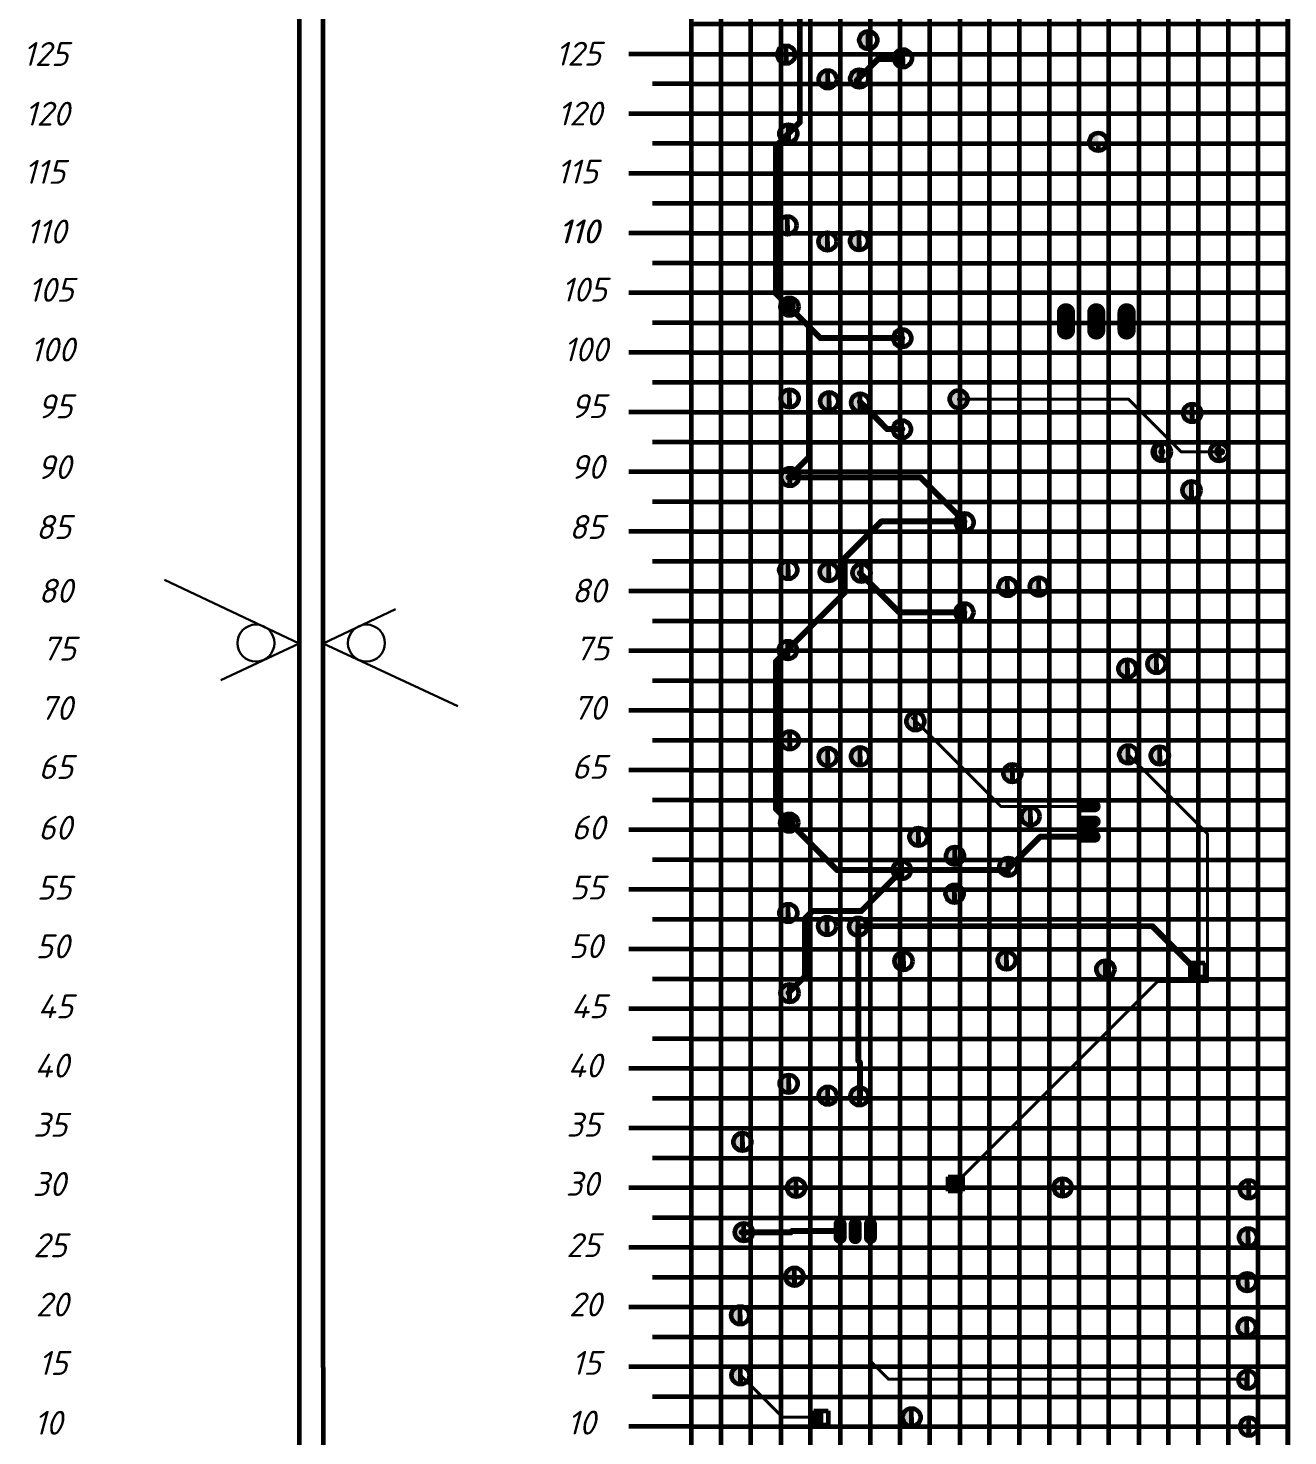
# Model space of a CAD drawing. Header units: millimetres. Extents: x 0 to 9139, y -367 to 2333.
# Drawn here: x 6774.8 to 6985.9, y 1217.4 to 1453.3 of the extents above; entities that cross this region are included whole.
import ezdxf

# ---------------------------------------------------------------- set-up
doc = ezdxf.new("R2010")
doc.units = ezdxf.units.MM
doc.header["$LTSCALE"] = 0.5
doc.layers.get('0').update_dxf_attribs({"lineweight": 60})
doc.layers.add('BottomLayer', color=5, linetype='Continuous')
doc.layers.add('PDF _Текст', color=7, linetype='Continuous')
doc.layers.add('Слой1', color=7, linetype='Continuous', lineweight=60)
doc.layers.add('Толстые', color=7, linetype='Continuous', lineweight=30)
doc.styles.add('PDF ISOCPEUR Italic', font='isocpeui.ttf')

# ---------------------------------------------------------------- blocks, each defined once
blk = doc.blocks.new('*U91')
blk.add_line((0, 1.97), (0, -1.97))
blk = doc.blocks.new('*U92')
at = {"color": 0, "linetype": 'ByBlock', "lineweight": -2, "transparency": 16777216}
for p in [(0, 0), (10, 0), (20, 0), (30, 0), (40, 0), (50, 0), (60, 0), (70, 0), (80, 0), (90, 0), (100, 0), (110, 0), (120, 0), (130, 0), (140, 0), (150, 0), (160, 0), (170, 0), (180, 0), (190, 0), (200, 0), (210, 0), (220, 0), (230, 0), (240, 0), (250, 0)]:
    blk.add_blockref('*U91', p, dxfattribs=at)
blk = doc.blocks.new('*U93')
blk.add_line((3.25, 0), (-3.25, 0))
blk = doc.blocks.new('*U94')
at = {"color": 0, "linetype": 'ByBlock', "lineweight": -2, "transparency": 16777216}
for p in [(0, 0), (0, -5), (0, -10), (0, -15), (0, -20), (0, -25), (0, -30), (0, -35), (0, -40), (0, -45), (0, -50), (0, -55), (0, -60), (0, -65), (0, -70), (0, -75), (0, -80), (0, -85), (0, -90), (0, -95), (0, -100), (0, -105), (0, -110), (0, -115), (0, -120), (0, -125), (0, -130), (0, -135), (0, -140), (0, -145), (0, -150), (0, -155), (0, -160), (0, -165), (0, -170), (0, -175), (0, -180), (0, -185), (0, -190), (0, -195), (0, -200), (0, -205), (0, -210), (0, -215), (0, -220), (0, -225), (0, -230), (0, -235), (0, -240), (0, -245), (0, -250)]:
    blk.add_blockref('*U93', p, dxfattribs=at)
blk = doc.blocks.new('*U85')
for p, q in [((-50, 5), (50, 5)), ((-50, 0), (50, 0)), ((50, -5), (-50, -5))]:
    blk.add_line(p, q)
blk = doc.blocks.new('*U86')
at = {"color": 0, "linetype": 'ByBlock', "lineweight": -2, "transparency": 16777216}
for p in [(0, 285), (0, 270), (0, 255), (0, 240), (0, 225), (0, 210), (0, 195), (0, 180), (0, 165), (0, 150), (0, 135), (0, 120), (0, 105), (0, 90), (0, 75), (0, 60), (0, 45), (0, 30), (0, 15), (0, 0)]:
    blk.add_blockref('*U85', p, dxfattribs=at)
blk = doc.blocks.new('*U87')
for p, q in [((-5, 152.5), (-5, 147.5)), ((0, -152.5), (0, 152.5)), ((5, -152.5), (5, 152.5)), ((-5, 147.5), (-5, -152.5))]:
    blk.add_line(p, q)
blk = doc.blocks.new('*U88')
at = {"color": 0, "linetype": 'ByBlock', "lineweight": -2, "transparency": 16777216}
for p in [(0, 0), (15, 0), (30, 0), (45, 0), (60, 0), (75, 0), (90, 0)]:
    blk.add_blockref('*U87', p, dxfattribs=at)

msp = doc.modelspace()

# ---------------------------------------------------------------- hatches: boundary and pattern name
h = msp.add_hatch(color=256)
h.dxf.hatch_style = 1
h.paths.add_polyline_path([(6915.63, 1452.82, 0.414214), (6914.13, 1451.32, 0.414214), (6915.63, 1449.82), (6915.63, 1451.32)])
h = msp.add_hatch(color=256)
h.dxf.hatch_style = 1
h.paths.add_polyline_path([(6901.89, 1450.39, 0.414214), (6900.39, 1448.89, 0.414214), (6901.89, 1447.39), (6901.89, 1448.89)])
h = msp.add_hatch(color=256)
h.dxf.hatch_style = 1
h.paths.add_polyline_path([(6921.45, 1449.77, 0.414214), (6919.95, 1448.27, 0.414214), (6921.45, 1446.77), (6921.45, 1448.27)])
h = msp.add_hatch(color=256)
h.dxf.hatch_style = 1
h.paths.add_polyline_path([(6908.84, 1446.25, 0.414214), (6907.34, 1444.75, 0.414214), (6908.84, 1443.25), (6908.84, 1444.75)])
h = msp.add_hatch(color=256)
h.dxf.hatch_style = 1
h.paths.add_polyline_path([(6914.12, 1446.38, 0.414214), (6912.62, 1444.88, 0.414214), (6914.12, 1443.38), (6914.12, 1444.88)])
h = msp.add_hatch(color=256)
h.dxf.hatch_style = 1
h.paths.add_polyline_path([(6902.24, 1437.16, 0.414214), (6900.74, 1435.66, 0.414214), (6902.24, 1434.16), (6902.24, 1435.66)])
h = msp.add_hatch(color=256)
h.dxf.hatch_style = 1
h.paths.add_polyline_path([(6954.18, 1435.77, 0.414214), (6952.68, 1434.27, 0.414214), (6954.18, 1432.77), (6954.18, 1434.27)])
h = msp.add_hatch(color=256)
h.dxf.hatch_style = 1
h.paths.add_polyline_path([(6902.09, 1421.77, 0.414214), (6900.59, 1420.27, 0.414214), (6902.09, 1418.77), (6902.09, 1420.27)])
h = msp.add_hatch(color=256)
h.dxf.hatch_style = 1
h.paths.add_polyline_path([(6908.8, 1419.07, 0.414214), (6907.3, 1417.57, 0.414214), (6908.8, 1416.07), (6908.8, 1417.57)])
h = msp.add_hatch(color=256)
h.dxf.hatch_style = 1
h.paths.add_polyline_path([(6914.08, 1419.14, 0.414214), (6912.58, 1417.64, 0.414214), (6914.08, 1416.14), (6914.08, 1417.64)])
h = msp.add_hatch(color=256)
h.dxf.hatch_style = 1
h.paths.add_polyline_path([(6902.42, 1408.15, 0.414214), (6900.92, 1406.65, 0.414214), (6902.42, 1405.15), (6902.42, 1406.65)])
h = msp.add_hatch(color=256)
h.dxf.hatch_style = 1
h.paths.add_polyline_path([(6921.33, 1402.87, 0.414214), (6919.83, 1401.37, 0.414214), (6921.33, 1399.87), (6921.33, 1401.37)])
h = msp.add_hatch(color=256)
h.dxf.hatch_style = 1
h.paths.add_polyline_path([(6902.45, 1392.77, 0.414214), (6900.95, 1391.27, 0.414214), (6902.45, 1389.77), (6902.45, 1391.27)])
h = msp.add_hatch(color=256)
h.dxf.hatch_style = 1
h.paths.add_polyline_path([(6909.09, 1392.3, 0.414214), (6907.59, 1390.8, 0.414214), (6909.09, 1389.3), (6909.09, 1390.8)])
h = msp.add_hatch(color=256)
h.dxf.hatch_style = 1
h.paths.add_polyline_path([(6914.27, 1392.08, 0.414214), (6912.77, 1390.58, 0.414214), (6914.27, 1389.08), (6914.27, 1390.58)])
h = msp.add_hatch(color=256)
h.dxf.hatch_style = 1
h.paths.add_polyline_path([(6929.28, 1391.16, 1), (6932.28, 1391.16, 1)])
h = msp.add_hatch(color=256)
h.dxf.hatch_style = 1
h.paths.add_polyline_path([(6969.91, 1390.33, 0.414214), (6968.41, 1388.83, 0.414214), (6969.91, 1387.33), (6969.91, 1388.83)])
h = msp.add_hatch(color=256)
h.dxf.hatch_style = 1
h.paths.add_polyline_path([(6921.28, 1387.61, 0.414214), (6919.78, 1386.11, 0.414214), (6921.28, 1384.61), (6921.28, 1386.11)])
h = msp.add_hatch(color=256)
h.dxf.hatch_style = 1
h.paths.add_polyline_path([(6964.83, 1383.8, 0.414214), (6963.33, 1382.3, 0.414214), (6964.83, 1380.8), (6964.83, 1382.3)])
h = msp.add_hatch(color=256)
h.dxf.hatch_style = 1
h.paths.add_polyline_path([(6974.43, 1383.78, 0.414214), (6972.93, 1382.28, 0.414214), (6974.43, 1380.78), (6974.43, 1382.28)])
h = msp.add_hatch(color=256)
h.dxf.hatch_style = 1
h.paths.add_polyline_path([(6902.51, 1379.61, 0.414214), (6901.01, 1378.11, 0.414214), (6902.51, 1376.61), (6902.51, 1378.11)])
h = msp.add_hatch(color=256)
h.dxf.hatch_style = 1
h.paths.add_polyline_path([(6969.8, 1377.39, 0.414214), (6968.3, 1375.89, 0.414214), (6969.8, 1374.39), (6969.8, 1375.89)])
h = msp.add_hatch(color=256)
h.dxf.hatch_style = 1
h.paths.add_polyline_path([(6931.78, 1372.03, 0.414214), (6930.28, 1370.53, 0.414214), (6931.78, 1369.03), (6931.78, 1370.53)])
h = msp.add_hatch(color=256)
h.dxf.hatch_style = 1
h.paths.add_polyline_path([(6902.22, 1364.03, 0.414214), (6900.72, 1362.53, 0.414214), (6902.22, 1361.03), (6902.22, 1362.53)])
h = msp.add_hatch(color=256)
h.dxf.hatch_style = 1
h.paths.add_polyline_path([(6909.02, 1363.67, 0.414214), (6907.52, 1362.17, 0.414214), (6909.02, 1360.67), (6909.02, 1362.17)])
h = msp.add_hatch(color=256)
h.dxf.hatch_style = 1
h.paths.add_polyline_path([(6914.49, 1363.55, 0.414214), (6912.99, 1362.05, 0.414214), (6914.49, 1360.55), (6914.49, 1362.05)])
h = msp.add_hatch(color=256)
h.dxf.hatch_style = 1
h.paths.add_polyline_path([(6938.98, 1361.18, 0.414214), (6937.48, 1359.68, 0.414214), (6938.98, 1358.18), (6938.98, 1359.68)])
h = msp.add_hatch(color=256)
h.dxf.hatch_style = 1
h.paths.add_polyline_path([(6944.21, 1361.24, 0.414214), (6942.71, 1359.74, 0.414214), (6944.21, 1358.24), (6944.21, 1359.74)])
h = msp.add_hatch(color=256)
h.dxf.hatch_style = 1
h.paths.add_polyline_path([(6931.74, 1356.92, 0.414214), (6930.24, 1355.42, 0.414214), (6931.74, 1353.92), (6931.74, 1355.42)])
h = msp.add_hatch(color=256)
h.dxf.hatch_style = 1
h.paths.add_polyline_path([(6902.15, 1350.61, 0.414214), (6900.65, 1349.11, 0.414214), (6902.15, 1347.61), (6902.15, 1349.11)])
h = msp.add_hatch(color=256)
h.dxf.hatch_style = 1
h.paths.add_polyline_path([(6959.05, 1347.51, 0.414214), (6957.55, 1346.01, 0.414214), (6959.05, 1344.51), (6959.05, 1346.01)])
h = msp.add_hatch(color=256)
h.dxf.hatch_style = 1
h.paths.add_polyline_path([(6963.94, 1348.28, 0.414214), (6962.44, 1346.78, 0.414214), (6963.94, 1345.28), (6963.94, 1346.78)])
h = msp.add_hatch(color=256)
h.dxf.hatch_style = 1
h.paths.add_polyline_path([(6923.52, 1338.67, 0.414214), (6922.02, 1337.17, 0.414214), (6923.52, 1335.67), (6923.52, 1337.17)])
h = msp.add_hatch(color=256)
h.dxf.hatch_style = 1
h.paths.add_polyline_path([(6902.49, 1335.48, 0.414214), (6900.99, 1333.98, 0.414214), (6902.49, 1332.48), (6902.49, 1333.98)])
h = msp.add_hatch(color=256)
h.dxf.hatch_style = 1
h.paths.add_polyline_path([(6959.2, 1333.12, 0.414214), (6957.7, 1331.62, 0.414214), (6959.2, 1330.12), (6959.2, 1331.62)])
h = msp.add_hatch(color=256)
h.dxf.hatch_style = 1
h.paths.add_polyline_path([(6964.48, 1332.94, 0.414214), (6962.98, 1331.44, 0.414214), (6964.48, 1329.94), (6964.48, 1331.44)])
h = msp.add_hatch(color=256)
h.dxf.hatch_style = 1
h.paths.add_polyline_path([(6908.86, 1332.7, 0.414214), (6907.36, 1331.2, 0.414214), (6908.86, 1329.7), (6908.86, 1331.2)])
h = msp.add_hatch(color=256)
h.dxf.hatch_style = 1
h.paths.add_polyline_path([(6914.26, 1332.81, 0.414214), (6912.76, 1331.31, 0.414214), (6914.26, 1329.81), (6914.26, 1331.31)])
h = msp.add_hatch(color=256)
h.dxf.hatch_style = 1
h.paths.add_polyline_path([(6939.78, 1329.97, 0.414214), (6938.28, 1328.47, 0.414214), (6939.78, 1326.97), (6939.78, 1328.47)])
h = msp.add_hatch(color=256)
h.dxf.hatch_style = 1
h.paths.add_polyline_path([(6902.38, 1321.68, 0.414214), (6900.88, 1320.18, 0.414214), (6902.38, 1318.68), (6902.38, 1320.18)])
h = msp.add_hatch(color=256)
h.dxf.hatch_style = 1
h.paths.add_polyline_path([(6942.81, 1322.74, 0.414214), (6941.31, 1321.24, 0.414214), (6942.81, 1319.74), (6942.81, 1321.24)])
h = msp.add_hatch(color=256)
h.dxf.hatch_style = 1
h.paths.add_polyline_path([(6924.03, 1319.31, 0.414214), (6922.53, 1317.81, 0.414214), (6924.03, 1316.31), (6924.03, 1317.81)])
h = msp.add_hatch(color=256)
h.dxf.hatch_style = 1
h.paths.add_polyline_path([(6930.16, 1316.12, 0.414214), (6928.66, 1314.62, 0.414214), (6930.16, 1313.12), (6930.16, 1314.62)])
h = msp.add_hatch(color=256)
h.dxf.hatch_style = 1
h.paths.add_polyline_path([(6939.1, 1314.29, 0.414214), (6937.6, 1312.79, 0.414214), (6939.1, 1311.29), (6939.1, 1312.79)])
h = msp.add_hatch(color=256)
h.dxf.hatch_style = 1
h.paths.add_polyline_path([(6921.25, 1313.73, 0.414214), (6919.75, 1312.23, 0.414214), (6921.25, 1310.73), (6921.25, 1312.23)])
h = msp.add_hatch(color=256)
h.dxf.hatch_style = 1
h.paths.add_polyline_path([(6930.1, 1309.77, 0.414214), (6928.6, 1308.27, 0.414214), (6930.1, 1306.77), (6930.1, 1308.27)])
h = msp.add_hatch(color=256)
h.dxf.hatch_style = 1
h.paths.add_polyline_path([(6902.23, 1306.55, 0.414214), (6900.73, 1305.05, 0.414214), (6902.23, 1303.55), (6902.23, 1305.05)])
h = msp.add_hatch(color=256)
h.dxf.hatch_style = 1
h.paths.add_polyline_path([(6908.74, 1304.36, 0.414214), (6907.24, 1302.86, 0.414214), (6908.74, 1301.36), (6908.74, 1302.86)])
h = msp.add_hatch(color=256)
h.dxf.hatch_style = 1
h.paths.add_polyline_path([(6913.94, 1304.25, 0.414214), (6912.44, 1302.75, 0.414214), (6913.94, 1301.25), (6913.94, 1302.75)])
h = msp.add_hatch(color=256)
h.dxf.hatch_style = 1
h.paths.add_polyline_path([(6921.54, 1298.49, 0.414214), (6920.04, 1296.99, 0.414214), (6921.54, 1295.49), (6921.54, 1296.99)])
h = msp.add_hatch(color=256)
h.dxf.hatch_style = 1
h.paths.add_polyline_path([(6938.82, 1298.59, 0.414214), (6937.32, 1297.09, 0.414214), (6938.82, 1295.59), (6938.82, 1297.09)])
h = msp.add_hatch(color=256)
h.dxf.hatch_style = 1
h.paths.add_polyline_path([(6955.37, 1297.08, 0.414214), (6953.87, 1295.58, 0.414214), (6955.37, 1294.08), (6955.37, 1295.58)])
h = msp.add_hatch(color=256)
h.dxf.hatch_style = 1
h.paths.add_polyline_path([(6970.84, 1296.69), (6969.66, 1296.69), (6969.66, 1294.29), (6970.84, 1294.29)])
h = msp.add_hatch(color=256)
h.dxf.hatch_style = 1
h.paths.add_polyline_path([(6902.44, 1293.12, 0.414214), (6900.94, 1291.62, 0.414214), (6902.44, 1290.12), (6902.44, 1291.62)])
h = msp.add_hatch(color=256)
h.dxf.hatch_style = 1
h.paths.add_polyline_path([(6902.29, 1277.92, 0.414214), (6900.79, 1276.42, 0.414214), (6902.29, 1274.92), (6902.29, 1276.42)])
h = msp.add_hatch(color=256)
h.dxf.hatch_style = 1
h.paths.add_polyline_path([(6908.84, 1275.93, 0.414214), (6907.34, 1274.43, 0.414214), (6908.84, 1272.93), (6908.84, 1274.43)])
h = msp.add_hatch(color=256)
h.dxf.hatch_style = 1
h.paths.add_polyline_path([(6914.15, 1275.83, 0.414214), (6912.65, 1274.33, 0.414214), (6914.15, 1272.83), (6914.15, 1274.33)])
h = msp.add_hatch(color=256)
h.dxf.hatch_style = 1
h.paths.add_polyline_path([(6894.53, 1268.19, 0.414214), (6893.03, 1266.69, 0.414214), (6894.53, 1265.19), (6894.53, 1266.69)])
h = msp.add_hatch(color=256)
h.dxf.hatch_style = 1
h.paths.add_polyline_path([(6903.54, 1260.5, 0.414214), (6902.04, 1259, 0.414214), (6903.54, 1257.5), (6903.54, 1259)])
h = msp.add_hatch(color=256)
h.dxf.hatch_style = 1
h.paths.add_polyline_path([(6930.2, 1260.81), (6929.01, 1260.81), (6929.01, 1258.41), (6930.2, 1258.41)])
h = msp.add_hatch(color=256)
h.dxf.hatch_style = 1
h.paths.add_polyline_path([(6948.2, 1260.55, 0.414214), (6946.7, 1259.05, 0.414214), (6948.2, 1257.55), (6948.2, 1259.05)])
h = msp.add_hatch(color=256)
h.dxf.hatch_style = 1
h.paths.add_polyline_path([(6979.4, 1260.23, 0.414214), (6977.9, 1258.73, 0.414214), (6979.4, 1257.23), (6979.4, 1258.73)])
h = msp.add_hatch(color=256)
h.dxf.hatch_style = 1
h.paths.add_polyline_path([(6894.78, 1253.05, 0.414214), (6893.28, 1251.55, 0.414214), (6894.78, 1250.05), (6894.78, 1251.55)])
h = msp.add_hatch(color=256)
h.dxf.hatch_style = 1
h.paths.add_polyline_path([(6979.27, 1252.2, 0.414214), (6977.77, 1250.7, 0.414214), (6979.27, 1249.2), (6979.27, 1250.7)])
h = msp.add_hatch(color=256)
h.dxf.hatch_style = 1
h.paths.add_polyline_path([(6903.28, 1245.59, 0.414214), (6901.78, 1244.09, 0.414214), (6903.28, 1242.59), (6903.28, 1244.09)])
h = msp.add_hatch(color=256)
h.dxf.hatch_style = 1
h.paths.add_polyline_path([(6979.14, 1244.69, 0.414214), (6977.64, 1243.19, 0.414214), (6979.14, 1241.69), (6979.14, 1243.19)])
h = msp.add_hatch(color=256)
h.dxf.hatch_style = 1
h.paths.add_polyline_path([(6894.17, 1239.13, 0.414214), (6892.67, 1237.63, 0.414214), (6894.17, 1236.13), (6894.17, 1237.63)])
h = msp.add_hatch(color=256)
h.dxf.hatch_style = 1
h.paths.add_polyline_path([(6979.06, 1237.13, 0.414214), (6977.56, 1235.63, 0.414214), (6979.06, 1234.13), (6979.06, 1235.63)])
h = msp.add_hatch(color=256)
h.dxf.hatch_style = 1
h.paths.add_polyline_path([(6894.22, 1229.07, 0.414214), (6892.72, 1227.57, 0.414214), (6894.22, 1226.07), (6894.22, 1227.57)])
h = msp.add_hatch(color=256)
h.dxf.hatch_style = 1
h.paths.add_polyline_path([(6979.18, 1228.34, 0.414214), (6977.68, 1226.84, 0.414214), (6979.18, 1225.34), (6979.18, 1226.84)])
h = msp.add_hatch(color=256)
h.dxf.hatch_style = 1
h.paths.add_polyline_path([(6922.89, 1222.02, 0.414214), (6921.39, 1220.52, 0.414214), (6922.89, 1219.02), (6922.89, 1220.52)])
h = msp.add_hatch(color=256)
h.dxf.hatch_style = 1
h.paths.add_polyline_path([(6907.7, 1221.64), (6906.52, 1221.64), (6906.52, 1219.24), (6907.7, 1219.24)])
h = msp.add_hatch(color=256)
h.dxf.hatch_style = 1
h.paths.add_polyline_path([(6979.43, 1220.48, 0.414214), (6977.93, 1218.98, 0.414214), (6979.43, 1217.48), (6979.43, 1218.98)])

# ---------------------------------------------------------------- linework, layer by layer
for p, q in [((6985.95, 1498.97), (6985.95, 1198.97)), ((6824.27, 1228.86), (6824.27, 1478.64)), ((6820.27, 1228.86), (6820.27, 1197.33)), ((6824.27, 1228.86), (6824.27, 1197.33))]:
    msp.add_line(p, q)
at = {"lineweight": 60}
msp.add_line((6820.27, 1478.64), (6820.27, 1228.86), dxfattribs=at)
at = {"layer": 'BottomLayer'}
for p, q in [((6963.84, 1382.81), (6963.8, 1381.96)), ((6964.46, 1383.38), (6963.84, 1382.81)), ((6973.84, 1382.81), (6973.8, 1381.96)), ((6974.46, 1383.38), (6973.84, 1382.81)), ((6963.8, 1381.96), (6964.37, 1381.34)), ((6973.8, 1381.96), (6974.37, 1381.34))]:
    msp.add_line(p, q, dxfattribs=at)
for points, const_width in [([(6904.16, 1437.56), (6904.16, 1461.74)], 1), ([(6913.71, 1444.57), (6917.26, 1448.13)], 1), ([(6917.26, 1448.13), (6921.07, 1448.13)], 1), ([(6902.28, 1435.68), (6904.16, 1437.56)], 1), ([(6900.15, 1433.55), (6902.28, 1435.68)], 1), ([(6900.15, 1408.86), (6900.15, 1433.55)], 1), ([(6900.15, 1408.86), (6902.28, 1406.73)], 1), ([(6902.28, 1406.73), (6905.68, 1403.32)], 1), ([(6948.76, 1405.71), (6948.76, 1402.66)], 3.05), ([(6953.84, 1405.71), (6953.84, 1402.66)], 3.05), ([(6958.92, 1405.71), (6958.92, 1402.66)], 3.05), ([(6905.68, 1403.32), (6907.61, 1401.39)], 1), ([(6905.68, 1381.43), (6905.68, 1403.32)], 1), ([(6907.61, 1401.39), (6921.33, 1401.39)], 1), ([(6914.22, 1390.73), (6918.79, 1386.15)], 1), ([(6930.73, 1391.13), (6959.28, 1391.13)], 0.508), ([(6959.28, 1391.13), (6968.06, 1382.34)], 0.508), ([(6918.79, 1386.15), (6921.33, 1386.15)], 1), ([(6968.06, 1382.34), (6974.84, 1382.34)], 0.508), ([(6902.28, 1378.03), (6905.68, 1381.43)], 1), ([(6902.28, 1378.03), (6924.38, 1378.03)], 1), ([(6924.38, 1378.03), (6931.74, 1370.66)], 1), ([(6911.68, 1364.51), (6917.82, 1370.66)], 1), ([(6917.82, 1370.66), (6931.74, 1370.66)], 1), ([(6911.68, 1358.72), (6911.68, 1364.51)], 1), ([(6914.22, 1362.02), (6920.82, 1355.42)], 1), ([(6902.28, 1349.32), (6911.68, 1358.72)], 1), ([(6920.82, 1355.42), (6931.74, 1355.42)], 1), ([(6900.15, 1347.19), (6902.28, 1349.32)], 1), ([(6900.15, 1322.5), (6900.15, 1347.19)], 1), ([(6923.06, 1337.72), (6937.86, 1322.91)], 0.508), ([(6959.17, 1331.61), (6972.48, 1318.3)], 0.508), ([(6953.57, 1322.91), (6951.57, 1322.91)], 2), ([(6900.15, 1322.5), (6902.28, 1320.37)], 1), ([(6937.86, 1322.91), (6952.57, 1322.91)], 0.508), ([(6953.57, 1320.37), (6951.57, 1320.37)], 2), ([(6902.28, 1320.37), (6910.41, 1312.24)], 1), ([(6953.57, 1317.83), (6951.57, 1317.83)], 2), ([(6938.85, 1312.24), (6944.44, 1317.83)], 1), ([(6944.44, 1317.83), (6952.57, 1317.83)], 1), ([(6972.48, 1293.55), (6972.48, 1318.3)], 0.508), ([(6910.41, 1312.24), (6921.33, 1312.24)], 1), ([(6914.47, 1305.38), (6921.33, 1312.24)], 1), ([(6921.33, 1312.24), (6938.85, 1312.24)], 1), ([(6905.02, 1304.11), (6906.29, 1305.38)], 1), ([(6905.02, 1294.41), (6905.02, 1304.11)], 1), ([(6906.29, 1305.38), (6914.47, 1305.38)], 1), ([(6913.96, 1280.29), (6913.96, 1302.84)], 1), ([(6913.96, 1302.84), (6963.24, 1302.84)], 1), ([(6963.24, 1302.84), (6970.6, 1295.48)], 1), ([(6902.28, 1291.67), (6905.02, 1294.41)], 1), ([(6929.96, 1259.41), (6964.1, 1293.55)], 0.508), ([(6964.1, 1293.55), (6972.48, 1293.55)], 0.508), ([(6913.96, 1280.29), (6914.22, 1280.03)], 1), ([(6914.22, 1274.39), (6914.22, 1280.03)], 1), ([(6910.91, 1252.87), (6910.91, 1250.67)], 2.2), ([(6913.45, 1252.87), (6913.45, 1250.67)], 2.2), ([(6915.99, 1252.87), (6915.99, 1250.67)], 2.2), ([(6894.4, 1251.53), (6902.63, 1251.53)], 1), ([(6902.63, 1251.53), (6902.87, 1251.77)], 1), ([(6902.87, 1251.77), (6910.91, 1251.77)], 1), ([(6915.99, 1229.95), (6915.99, 1251.77)], 0.508), ([(6915.99, 1229.95), (6919.04, 1226.9)], 0.508), ([(6894.15, 1227.66), (6901.26, 1220.55)], 0.508), ([(6919.04, 1226.9), (6979.24, 1226.9)], 0.508), ([(6901.26, 1220.55), (6907.61, 1220.55)], 0.508)]:
    msp.add_lwpolyline(points, dxfattribs=dict(at, const_width=const_width))
for points, const_width in [([(6917.01, 1448.13, 1), (6917.51, 1448.13, 1)], 0.5), ([(6917.01, 1448.13, 1), (6917.51, 1448.13, 1)], 0.5), ([(6920.82, 1448.13, 1), (6921.32, 1448.13, 1)], 0.5), ([(6913.46, 1444.57, 1), (6913.96, 1444.57, 1)], 0.5), ([(6903.91, 1437.56, 1), (6904.41, 1437.56, 1)], 0.5), ([(6903.91, 1437.56, 1), (6904.41, 1437.56, 1)], 0.5), ([(6902.03, 1435.68, 1), (6902.53, 1435.68, 1)], 0.5), ([(6902.03, 1435.68, 1), (6902.53, 1435.68, 1)], 0.5), ([(6899.9, 1433.55, 1), (6900.4, 1433.55, 1)], 0.5), ([(6899.9, 1433.55, 1), (6900.4, 1433.55, 1)], 0.5), ([(6899.9, 1408.86, 1), (6900.4, 1408.86, 1)], 0.5), ([(6899.9, 1408.86, 1), (6900.4, 1408.86, 1)], 0.5), ([(6901.68, 1406.73, 1), (6902.88, 1406.73, 1)], 1.2), ([(6902.03, 1406.73, 1), (6902.53, 1406.73, 1)], 0.5), ([(6902.03, 1406.73, 1), (6902.53, 1406.73, 1)], 0.5), ([(6948, 1405.71, 1), (6949.52, 1405.71, 1)], 1.52), ([(6953.08, 1405.71, 1), (6954.6, 1405.71, 1)], 1.52), ([(6958.16, 1405.71, 1), (6959.68, 1405.71, 1)], 1.52), ([(6905.43, 1403.32, 1), (6905.93, 1403.32, 1)], 0.5), ([(6905.43, 1403.32, 1), (6905.93, 1403.32, 1)], 0.5), ([(6905.43, 1403.32, 1), (6905.93, 1403.32, 1)], 0.5), ([(6948, 1402.66, 1), (6949.52, 1402.66, 1)], 1.52), ([(6953.08, 1402.66, 1), (6954.6, 1402.66, 1)], 1.52), ([(6958.16, 1402.66, 1), (6959.68, 1402.66, 1)], 1.52), ([(6907.36, 1401.39, 1), (6907.86, 1401.39, 1)], 0.5), ([(6907.36, 1401.39, 1), (6907.86, 1401.39, 1)], 0.5), ([(6921.08, 1401.39, 1), (6921.58, 1401.39, 1)], 0.5), ([(6913.97, 1390.73, 1), (6914.47, 1390.73, 1)], 0.5), ([(6930.6, 1391.13, 1), (6930.85, 1391.13, 1)], 0.254), ([(6959.15, 1391.13, 1), (6959.4, 1391.13, 1)], 0.254), ([(6959.15, 1391.13, 1), (6959.4, 1391.13, 1)], 0.254), ([(6918.54, 1386.15, 1), (6919.04, 1386.15, 1)], 0.5), ([(6918.54, 1386.15, 1), (6919.04, 1386.15, 1)], 0.5), ([(6921.08, 1386.15, 1), (6921.58, 1386.15, 1)], 0.5), ([(6964.54, 1382.34, 1), (6965.14, 1382.34, 1)], 0.6), ([(6967.94, 1382.34, 1), (6968.19, 1382.34, 1)], 0.254), ([(6967.94, 1382.34, 1), (6968.19, 1382.34, 1)], 0.254), ([(6974.54, 1382.34, 1), (6975.14, 1382.34, 1)], 0.6), ([(6974.72, 1382.34, 1), (6974.97, 1382.34, 1)], 0.254), ([(6905.43, 1381.43, 1), (6905.93, 1381.43, 1)], 0.5), ([(6905.43, 1381.43, 1), (6905.93, 1381.43, 1)], 0.5), ([(6902.03, 1378.03, 1), (6902.53, 1378.03, 1)], 0.5), ([(6902.03, 1378.03, 1), (6902.53, 1378.03, 1)], 0.5), ([(6924.13, 1378.03, 1), (6924.63, 1378.03, 1)], 0.5), ([(6924.13, 1378.03, 1), (6924.63, 1378.03, 1)], 0.5), ([(6917.57, 1370.66, 1), (6918.07, 1370.66, 1)], 0.5), ([(6917.57, 1370.66, 1), (6918.07, 1370.66, 1)], 0.5), ([(6931.49, 1370.66, 1), (6931.99, 1370.66, 1)], 0.5), ([(6931.49, 1370.66, 1), (6931.99, 1370.66, 1)], 0.5), ([(6911.43, 1364.51, 1), (6911.93, 1364.51, 1)], 0.5), ([(6911.43, 1364.51, 1), (6911.93, 1364.51, 1)], 0.5), ([(6913.97, 1362.02, 1), (6914.47, 1362.02, 1)], 0.5), ([(6911.43, 1358.72, 1), (6911.93, 1358.72, 1)], 0.5), ([(6911.43, 1358.72, 1), (6911.93, 1358.72, 1)], 0.5), ([(6920.57, 1355.42, 1), (6921.07, 1355.42, 1)], 0.5), ([(6920.57, 1355.42, 1), (6921.07, 1355.42, 1)], 0.5), ([(6931.49, 1355.42, 1), (6931.99, 1355.42, 1)], 0.5), ([(6902.03, 1349.32, 1), (6902.53, 1349.32, 1)], 0.5), ([(6902.03, 1349.32, 1), (6902.53, 1349.32, 1)], 0.5), ([(6899.9, 1347.19, 1), (6900.4, 1347.19, 1)], 0.5), ([(6899.9, 1347.19, 1), (6900.4, 1347.19, 1)], 0.5), ([(6922.93, 1337.72, 1), (6923.18, 1337.72, 1)], 0.254), ([(6959.05, 1331.61, 1), (6959.3, 1331.61, 1)], 0.254), ([(6951.07, 1322.91, 1), (6952.07, 1322.91, 1)], 1), ([(6953.07, 1322.91, 1), (6954.07, 1322.91, 1)], 1), ([(6899.9, 1322.5, 1), (6900.4, 1322.5, 1)], 0.5), ([(6899.9, 1322.5, 1), (6900.4, 1322.5, 1)], 0.5), ([(6901.68, 1320.37, 1), (6902.88, 1320.37, 1)], 1.2), ([(6937.74, 1322.91, 1), (6937.99, 1322.91, 1)], 0.254), ([(6937.74, 1322.91, 1), (6937.99, 1322.91, 1)], 0.254), ([(6951.07, 1320.37, 1), (6952.07, 1320.37, 1)], 1), ([(6952.44, 1322.91, 1), (6952.7, 1322.91, 1)], 0.254), ([(6953.07, 1320.37, 1), (6954.07, 1320.37, 1)], 1), ([(6902.03, 1320.37, 1), (6902.53, 1320.37, 1)], 0.5), ([(6902.03, 1320.37, 1), (6902.53, 1320.37, 1)], 0.5), ([(6951.07, 1317.83, 1), (6952.07, 1317.83, 1)], 1), ([(6953.07, 1317.83, 1), (6954.07, 1317.83, 1)], 1), ([(6944.19, 1317.83, 1), (6944.69, 1317.83, 1)], 0.5), ([(6944.19, 1317.83, 1), (6944.69, 1317.83, 1)], 0.5), ([(6952.32, 1317.83, 1), (6952.82, 1317.83, 1)], 0.5), ([(6972.36, 1318.3, 1), (6972.61, 1318.3, 1)], 0.254), ([(6972.36, 1318.3, 1), (6972.61, 1318.3, 1)], 0.254), ([(6910.16, 1312.24, 1), (6910.66, 1312.24, 1)], 0.5), ([(6910.16, 1312.24, 1), (6910.66, 1312.24, 1)], 0.5), ([(6921.08, 1312.24, 1), (6921.58, 1312.24, 1)], 0.5), ([(6921.08, 1312.24, 1), (6921.58, 1312.24, 1)], 0.5), ([(6921.08, 1312.24, 1), (6921.58, 1312.24, 1)], 0.5), ([(6938.6, 1312.24, 1), (6939.1, 1312.24, 1)], 0.5), ([(6938.6, 1312.24, 1), (6939.1, 1312.24, 1)], 0.5), ([(6904.77, 1304.11, 1), (6905.27, 1304.11, 1)], 0.5), ([(6904.77, 1304.11, 1), (6905.27, 1304.11, 1)], 0.5), ([(6906.04, 1305.38, 1), (6906.54, 1305.38, 1)], 0.5), ([(6906.04, 1305.38, 1), (6906.54, 1305.38, 1)], 0.5), ([(6914.22, 1305.38, 1), (6914.72, 1305.38, 1)], 0.5), ([(6914.22, 1305.38, 1), (6914.72, 1305.38, 1)], 0.5), ([(6913.71, 1302.84, 1), (6914.21, 1302.84, 1)], 0.5), ([(6913.71, 1302.84, 1), (6914.21, 1302.84, 1)], 0.5), ([(6962.99, 1302.84, 1), (6963.49, 1302.84, 1)], 0.5), ([(6962.99, 1302.84, 1), (6963.49, 1302.84, 1)], 0.5), ([(6970.35, 1295.48, 1), (6970.85, 1295.48, 1)], 0.5), ([(6904.77, 1294.41, 1), (6905.27, 1294.41, 1)], 0.5), ([(6904.77, 1294.41, 1), (6905.27, 1294.41, 1)], 0.5), ([(6963.98, 1293.55, 1), (6964.23, 1293.55, 1)], 0.254), ([(6963.98, 1293.55, 1), (6964.23, 1293.55, 1)], 0.254), ([(6972.36, 1293.55, 1), (6972.61, 1293.55, 1)], 0.254), ([(6972.36, 1293.55, 1), (6972.61, 1293.55, 1)], 0.254), ([(6902.03, 1291.67, 1), (6902.53, 1291.67, 1)], 0.5), ([(6913.71, 1280.29, 1), (6914.21, 1280.29, 1)], 0.5), ([(6913.71, 1280.29, 1), (6914.21, 1280.29, 1)], 0.5), ([(6913.97, 1280.03, 1), (6914.47, 1280.03, 1)], 0.5), ([(6913.97, 1280.03, 1), (6914.47, 1280.03, 1)], 0.5), ([(6913.97, 1274.39, 1), (6914.47, 1274.39, 1)], 0.5), ([(6910.36, 1252.87, 1), (6911.46, 1252.87, 1)], 1.1), ([(6912.9, 1252.87, 1), (6914, 1252.87, 1)], 1.1), ([(6915.44, 1252.87, 1), (6916.54, 1252.87, 1)], 1.1), ([(6894.15, 1251.53, 1), (6894.65, 1251.53, 1)], 0.5), ([(6902.38, 1251.53, 1), (6902.88, 1251.53, 1)], 0.5), ([(6902.38, 1251.53, 1), (6902.88, 1251.53, 1)], 0.5), ([(6902.62, 1251.77, 1), (6903.12, 1251.77, 1)], 0.5), ([(6902.62, 1251.77, 1), (6903.12, 1251.77, 1)], 0.5), ([(6910.36, 1250.67, 1), (6911.46, 1250.67, 1)], 1.1), ([(6910.66, 1251.77, 1), (6911.16, 1251.77, 1)], 0.5), ([(6912.9, 1250.67, 1), (6914, 1250.67, 1)], 1.1), ([(6915.44, 1250.67, 1), (6916.54, 1250.67, 1)], 1.1), ([(6915.87, 1251.77, 1), (6916.12, 1251.77, 1)], 0.254), ([(6915.87, 1229.95, 1), (6916.12, 1229.95, 1)], 0.254), ([(6915.87, 1229.95, 1), (6916.12, 1229.95, 1)], 0.254), ([(6894.02, 1227.66, 1), (6894.28, 1227.66, 1)], 0.254), ([(6918.92, 1226.9, 1), (6919.17, 1226.9, 1)], 0.254), ([(6918.92, 1226.9, 1), (6919.17, 1226.9, 1)], 0.254), ([(6979.11, 1226.9, 1), (6979.37, 1226.9, 1)], 0.254), ([(6901.14, 1220.55, 1), (6901.39, 1220.55, 1)], 0.254), ([(6901.14, 1220.55, 1), (6901.39, 1220.55, 1)], 0.254)]:
    msp.add_lwpolyline(points, format="xyb", close=True, dxfattribs=dict(at, const_width=const_width))
at = {"layer": 'Слой1'}
for p, q in [((6915.63, 1449.82), (6915.63, 1452.82)), ((6915.63, 1451.32), (6915.63, 1449.82)), ((6901.89, 1447.39), (6901.89, 1450.39)), ((6901.89, 1448.89), (6901.89, 1447.39)), ((6921.45, 1446.77), (6921.45, 1449.77)), ((6908.84, 1443.25), (6908.84, 1446.25)), ((6914.12, 1443.38), (6914.12, 1446.38)), ((6921.45, 1448.27), (6921.45, 1446.77)), ((6908.84, 1444.75), (6908.84, 1443.25)), ((6914.12, 1444.88), (6914.12, 1443.38)), ((6902.24, 1434.16), (6902.24, 1437.16)), ((6902.24, 1435.66), (6902.24, 1434.16)), ((6954.18, 1434.27), (6954.18, 1432.77)), ((6902.09, 1418.77), (6902.09, 1421.77)), ((6902.09, 1420.27), (6902.09, 1418.77)), ((6908.8, 1416.07), (6908.8, 1419.07)), ((6914.08, 1416.14), (6914.08, 1419.14)), ((6908.8, 1417.57), (6908.8, 1416.07)), ((6914.08, 1417.64), (6914.08, 1416.14)), ((6902.42, 1405.15), (6902.42, 1408.15)), ((6902.42, 1406.65), (6902.42, 1405.15)), ((6921.33, 1399.87), (6921.33, 1402.87)), ((6921.33, 1401.37), (6921.33, 1399.87)), ((6902.45, 1389.77), (6902.45, 1392.77)), ((6909.09, 1389.3), (6909.09, 1392.3)), ((6914.27, 1389.08), (6914.27, 1392.08)), ((6902.45, 1391.27), (6902.45, 1389.77)), ((6909.09, 1390.8), (6909.09, 1389.3)), ((6914.27, 1390.58), (6914.27, 1389.08)), ((6969.91, 1387.33), (6969.91, 1390.33)), ((6921.28, 1384.61), (6921.28, 1387.61)), ((6969.91, 1388.83), (6969.91, 1387.33)), ((6921.28, 1386.11), (6921.28, 1384.61)), ((6964.83, 1380.8), (6964.83, 1383.8)), ((6974.43, 1380.78), (6974.43, 1383.78)), ((6964.83, 1382.3), (6964.83, 1380.8)), ((6974.43, 1382.28), (6974.43, 1380.78)), ((6902.51, 1376.61), (6902.51, 1379.61)), ((6902.51, 1378.11), (6902.51, 1376.61)), ((6969.8, 1374.39), (6969.8, 1377.39)), ((6969.8, 1375.89), (6969.8, 1374.39)), ((6931.78, 1369.03), (6931.78, 1372.03)), ((6931.78, 1370.53), (6931.78, 1369.03)), ((6902.22, 1361.03), (6902.22, 1364.03)), ((6909.02, 1360.67), (6909.02, 1363.67)), ((6914.49, 1360.55), (6914.49, 1363.55)), ((6902.22, 1362.53), (6902.22, 1361.03)), ((6909.02, 1362.17), (6909.02, 1360.67)), ((6914.49, 1362.05), (6914.49, 1360.55)), ((6938.98, 1358.18), (6938.98, 1361.18)), ((6944.21, 1358.24), (6944.21, 1361.24)), ((6938.98, 1359.68), (6938.98, 1358.18)), ((6944.21, 1359.74), (6944.21, 1358.24)), ((6931.74, 1353.92), (6931.74, 1356.92)), ((6931.74, 1355.42), (6931.74, 1353.92)), ((6902.15, 1347.61), (6902.15, 1350.61)), ((6902.15, 1349.11), (6902.15, 1347.61)), ((6959.05, 1344.51), (6959.05, 1347.51)), ((6963.94, 1345.28), (6963.94, 1348.28)), ((6959.05, 1346.01), (6959.05, 1344.51)), ((6963.94, 1346.78), (6963.94, 1345.28)), ((6923.52, 1335.67), (6923.52, 1338.67)), ((6902.49, 1332.48), (6902.49, 1335.48)), ((6923.52, 1337.17), (6923.52, 1335.67)), ((6902.49, 1333.98), (6902.49, 1332.48)), ((6959.2, 1330.12), (6959.2, 1333.12)), ((6964.48, 1329.94), (6964.48, 1332.94)), ((6908.86, 1329.7), (6908.86, 1332.7)), ((6908.86, 1331.2), (6908.86, 1329.7)), ((6914.26, 1329.81), (6914.26, 1332.81)), ((6914.26, 1331.31), (6914.26, 1329.81)), ((6959.2, 1331.62), (6959.2, 1330.12)), ((6964.48, 1331.44), (6964.48, 1329.94)), ((6939.78, 1326.97), (6939.78, 1329.97)), ((6939.78, 1328.47), (6939.78, 1326.97)), ((6902.38, 1318.68), (6902.38, 1321.68)), ((6942.81, 1319.74), (6942.81, 1322.74)), ((6942.81, 1321.24), (6942.81, 1319.74)), ((6902.38, 1320.18), (6902.38, 1318.68)), ((6924.03, 1316.31), (6924.03, 1319.31)), ((6924.03, 1317.81), (6924.03, 1316.31)), ((6930.16, 1313.12), (6930.16, 1316.12)), ((6930.16, 1314.62), (6930.16, 1313.12)), ((6939.1, 1311.29), (6939.1, 1314.29)), ((6921.25, 1310.73), (6921.25, 1313.73)), ((6921.25, 1312.23), (6921.25, 1310.73)), ((6939.1, 1312.79), (6939.1, 1311.29)), ((6930.1, 1306.77), (6930.1, 1309.77)), ((6930.1, 1308.27), (6930.1, 1306.77)), ((6902.23, 1303.55), (6902.23, 1306.55)), ((6902.23, 1305.05), (6902.23, 1303.55)), ((6908.74, 1301.36), (6908.74, 1304.36)), ((6908.74, 1302.86), (6908.74, 1301.36)), ((6913.94, 1301.25), (6913.94, 1304.25)), ((6913.94, 1302.75), (6913.94, 1301.25)), ((6921.54, 1295.49), (6921.54, 1298.49)), ((6938.82, 1295.59), (6938.82, 1298.59)), ((6921.54, 1296.99), (6921.54, 1295.49)), ((6938.82, 1297.09), (6938.82, 1295.59)), ((6955.37, 1294.08), (6955.37, 1297.08)), ((6955.37, 1295.58), (6955.37, 1294.08)), ((6969.66, 1294.29), (6969.66, 1296.69)), ((6969.66, 1296.69), (6972.06, 1296.69)), ((6970.84, 1296.69), (6970.84, 1294.29)), ((6972.06, 1296.69), (6972.06, 1294.29)), ((6902.44, 1290.12), (6902.44, 1293.12)), ((6972.06, 1294.29), (6969.66, 1294.29)), ((6902.44, 1291.62), (6902.44, 1290.12)), ((6902.29, 1274.92), (6902.29, 1277.92)), ((6902.29, 1276.42), (6902.29, 1274.92)), ((6908.84, 1272.93), (6908.84, 1275.93)), ((6908.84, 1274.43), (6908.84, 1272.93)), ((6914.15, 1272.83), (6914.15, 1275.83)), ((6914.15, 1274.33), (6914.15, 1272.83)), ((6894.53, 1265.19), (6894.53, 1268.19)), ((6894.53, 1266.69), (6894.53, 1265.19)), ((6903.54, 1257.5), (6903.54, 1260.5)), ((6929.01, 1258.41), (6929.01, 1260.81)), ((6929.01, 1260.81), (6931.41, 1260.81)), ((6930.2, 1260.81), (6930.2, 1258.41)), ((6931.41, 1260.81), (6931.41, 1258.41)), ((6948.2, 1257.55), (6948.2, 1260.55)), ((6979.4, 1257.23), (6979.4, 1260.23)), ((6903.54, 1259), (6903.54, 1257.5)), ((6931.41, 1258.41), (6929.01, 1258.41)), ((6948.2, 1259.05), (6948.2, 1257.55)), ((6979.4, 1258.73), (6979.4, 1257.23)), ((6894.78, 1250.05), (6894.78, 1253.05)), ((6894.78, 1251.55), (6894.78, 1250.05)), ((6979.27, 1249.2), (6979.27, 1252.2)), ((6979.27, 1250.7), (6979.27, 1249.2)), ((6903.28, 1242.59), (6903.28, 1245.59)), ((6903.28, 1244.09), (6903.28, 1242.59)), ((6979.14, 1241.69), (6979.14, 1244.69)), ((6979.14, 1243.19), (6979.14, 1241.69)), ((6894.17, 1236.13), (6894.17, 1239.13)), ((6894.17, 1237.63), (6894.17, 1236.13)), ((6979.06, 1234.13), (6979.06, 1237.13)), ((6979.06, 1235.63), (6979.06, 1234.13)), ((6894.22, 1226.07), (6894.22, 1229.07)), ((6894.22, 1227.57), (6894.22, 1226.07)), ((6979.01, 1226.87), (6979.01, 1225.37)), ((6979.18, 1225.34), (6979.18, 1228.34)), ((6922.89, 1219.02), (6922.89, 1222.02)), ((6906.52, 1219.24), (6906.52, 1221.64)), ((6906.52, 1221.64), (6908.92, 1221.64)), ((6907.7, 1221.64), (6907.7, 1219.24)), ((6908.92, 1221.64), (6908.92, 1219.24)), ((6922.89, 1220.52), (6922.89, 1219.02)), ((6979.43, 1217.48), (6979.43, 1220.48)), ((6908.92, 1219.24), (6906.52, 1219.24)), ((6979.43, 1218.98), (6979.43, 1217.48))]:
    msp.add_line(p, q, dxfattribs=at)
for centre in [(6915.63, 1451.32), (6901.89, 1448.89), (6921.45, 1448.27), (6908.84, 1444.75), (6914.12, 1444.88), (6902.24, 1435.66), (6954.18, 1434.27), (6902.09, 1420.27), (6908.8, 1417.57), (6914.08, 1417.64), (6902.42, 1406.65), (6921.33, 1401.37), (6902.45, 1391.27), (6909.09, 1390.8), (6914.27, 1390.58), (6930.78, 1391.16), (6969.91, 1388.83), (6921.28, 1386.11), (6964.83, 1382.3), (6974.43, 1382.28), (6902.51, 1378.11), (6969.8, 1375.89), (6931.78, 1370.53), (6902.22, 1362.53), (6909.02, 1362.17), (6914.49, 1362.05), (6938.98, 1359.68), (6944.21, 1359.74), (6931.74, 1355.42), (6902.15, 1349.11), (6959.05, 1346.01), (6963.94, 1346.78), (6923.52, 1337.17), (6902.49, 1333.98), (6959.2, 1331.62), (6964.48, 1331.44), (6908.86, 1331.2), (6914.26, 1331.31), (6939.78, 1328.47), (6902.38, 1320.18), (6942.81, 1321.24), (6924.03, 1317.81), (6930.16, 1314.62), (6939.1, 1312.79), (6921.25, 1312.23), (6930.1, 1308.27), (6902.23, 1305.05), (6908.74, 1302.86), (6913.94, 1302.75), (6921.54, 1296.99), (6938.82, 1297.09), (6955.37, 1295.58), (6902.44, 1291.62), (6902.29, 1276.42), (6908.84, 1274.43), (6914.15, 1274.33), (6894.53, 1266.69), (6903.54, 1259), (6948.2, 1259.05), (6979.4, 1258.73), (6894.78, 1251.55), (6979.27, 1250.7), (6903.28, 1244.09), (6979.14, 1243.19), (6894.17, 1237.63), (6979.06, 1235.63), (6894.22, 1227.57), (6979.18, 1226.84), (6922.89, 1220.52), (6979.43, 1218.98)]:
    msp.add_circle(centre, 1.5, dxfattribs=at)
at = {"layer": 'Толстые', "color": 0}
for p, q in [((6820.27, 1350.2), (6797.68, 1360.88)), ((6824.27, 1350.2), (6836.41, 1355.94)), ((6807.15, 1344.09), (6820.27, 1350.2)), ((6846.86, 1339.69), (6824.27, 1350.2))]:
    msp.add_line(p, q, dxfattribs=at)
for centre in [(6813.01, 1350.28), (6831.53, 1350.28)]:
    msp.add_circle(centre, 3.1, dxfattribs=at)

# ---------------------------------------------------------------- block references
for name, p in [('*U88', (6890.95, 1351.47)), ('*U86', (6935.95, 1203.97)), ('*U94', (6882.7, 1448.97))]:
    msp.add_blockref(name, p)
at = {"rotation": 270}
msp.add_blockref('*U92', (6877.48, 1448.97), dxfattribs=at)

# ---------------------------------------------------------------- texts
at = {"layer": 'PDF _Текст', "char_height": 4, "width": 5.4121, "attachment_point": 7, "style": 'PDF ISOCPEUR Italic'}
for s, insert in [('125', (6773.94, 1447)), ('125', (6863.2, 1447.04)), ('120', (6774.26, 1436.99)), ('120', (6863.53, 1437.02)), ('115', (6774.14, 1427.25)), ('115', (6863.41, 1427.29)), ('110', (6774.47, 1417.23)), ('110', (6863.74, 1417.27)), ('110', (6863.83, 1417.26)), ('105', (6774.82, 1407.48)), ('105', (6864.18, 1407.51)), ('100', (6775.15, 1397.47)), ('100', (6864.51, 1397.49)), ('95', (6776.42, 1387.95)), ('95', (6865.78, 1387.98)), ('90', (6776.35, 1377.77)), ('90', (6865.71, 1377.8)), ('80', (6776.56, 1357.05)), ('80', (6865.92, 1357.07)), ('75', (6777.14, 1347.35)), ('75', (6866.5, 1347.37)), ('70', (6776.76, 1337.4)), ('70', (6866.12, 1337.43)), ('65', (6776.58, 1327.51)), ('65', (6865.95, 1327.54)), ('60', (6776.52, 1317.34)), ('60', (6865.88, 1317.36))]:
    msp.add_mtext(s, dxfattribs=dict(at, insert=insert))
at = {"layer": 'PDF _Текст', "char_height": 4, "attachment_point": 7, "style": 'PDF ISOCPEUR Italic'}
for s, insert in [('85', (6776.12, 1367.72)), ('85', (6865.48, 1367.74)), ('55', (6776.28, 1307.28)), ('55', (6865.65, 1307.31)), ('50', (6776.09, 1297.46)), ('50', (6865.46, 1297.49)), ('45', (6776.45, 1287.4)), ('45', (6865.82, 1287.42)), ('40', (6775.9, 1277.47)), ('40', (6865.26, 1277.49)), ('35', (6775.68, 1267.55)), ('35', (6865.04, 1267.57)), ('30', (6775.57, 1257.63)), ('30', (6864.93, 1257.66)), ('25', (6775.68, 1247.36)), ('25', (6865.04, 1247.39)), ('20', (6776.11, 1237.43)), ('20', (6865.47, 1237.45)), ('15', (6776.54, 1227.64)), ('15', (6865.9, 1227.66)), ('10', (6775.81, 1217.62)), ('10', (6865.17, 1217.64))]:
    msp.add_mtext(s, dxfattribs=dict(at, insert=insert))

doc.saveas('drawing.dxf')
